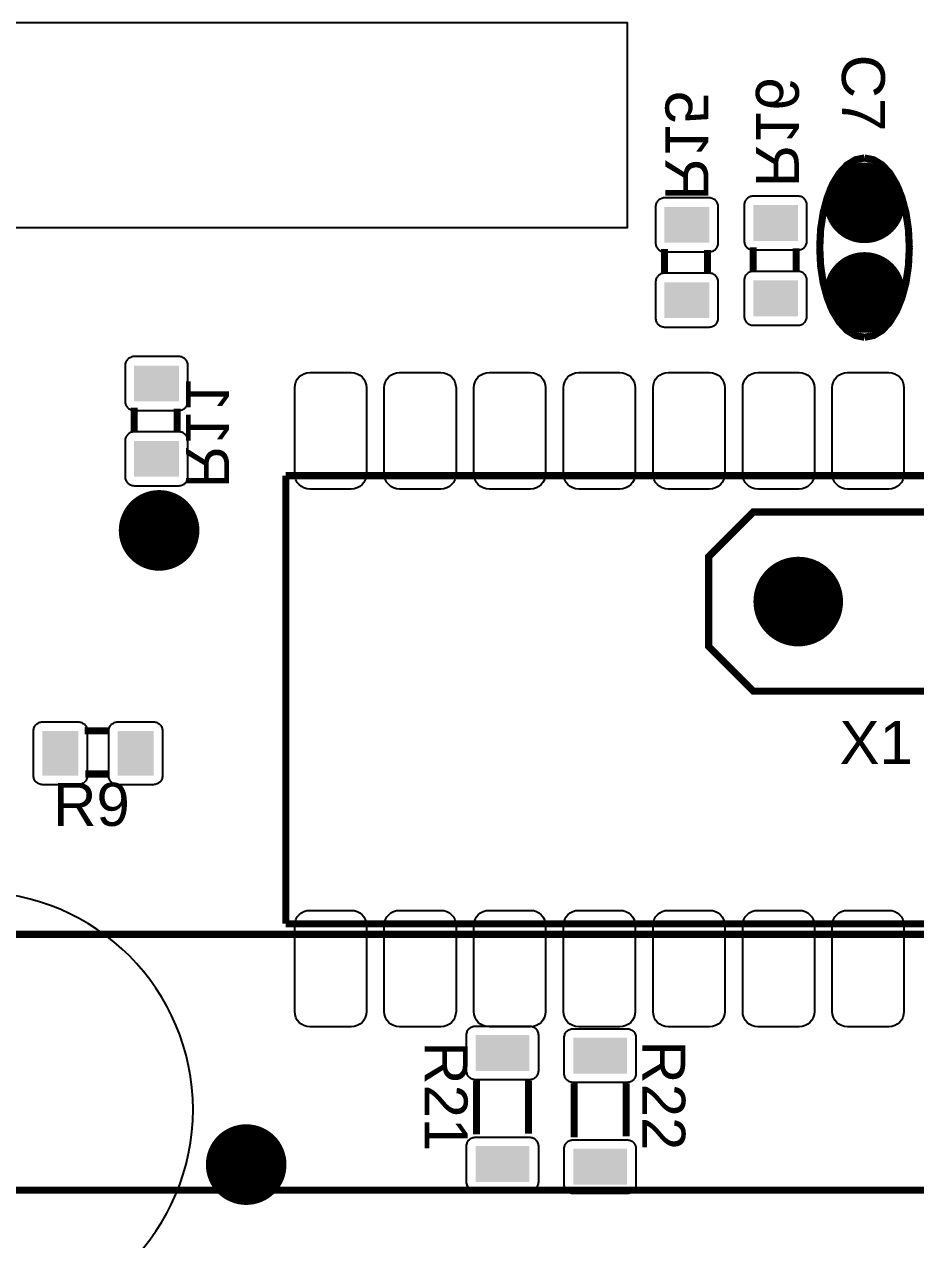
# Model space of a CAD drawing. Header units: inches. Extents: x 15 to 148, y 10 to 111.
# Drawn here: x 136.761 to 139, y 98.267 to 101.318 of the extents above; entities that cross this region are included whole.
import ezdxf

# ---------------------------------------------------------------- set-up
doc = ezdxf.new("R2010")
doc.units = ezdxf.units.IN
doc.header["$MEASUREMENT"] = 0
doc.layers.add('BLK_12AWG', color=7, linetype='Continuous')

# ---------------------------------------------------------------- blocks, each defined once
blk = doc.blocks.new('RPAD')
blk.add_trace([(-0.5, -0.5), (-0.5, 0.5), (0.5, -0.5), (0.5, 0.5)])
blk = doc.blocks.new('EPAD')
at = {"const_width": 0.5}
blk.add_lwpolyline([(-0.25, 0, 1), (0.25, 0, 1)], format="xyb", close=True, dxfattribs=at)
blk = doc.blocks.new('CIELEC-CFLH-V0016')
at = {"const_width": 0.008}
for points in [[(119.0134, 103.0872), (119.0134, 101.6305), (119.0141, 101.6225), (119.0164, 101.615), (119.0247, 101.6025), (119.0372, 101.5942), (119.0447, 101.5919), (119.0527, 101.5911), (121.7693, 101.5911)], [(119.0134, 103.0872), (119.0134, 101.6305), (119.0141, 101.6225), (119.0164, 101.615), (119.0247, 101.6025), (119.0372, 101.5942), (119.0447, 101.5919), (119.0527, 101.5911), (121.7693, 101.5911)], [(119.0134, 103.0872), (119.0134, 101.6305), (119.0141, 101.6225), (119.0164, 101.615), (119.0247, 101.6025), (119.0372, 101.5942), (119.0447, 101.5919), (119.0527, 101.5911), (121.7693, 101.5911)], [(120.4271, 102.4573), (120.4169, 102.4553), (120.4074, 102.4495), (120.3989, 102.4404), (120.3916, 102.4283), (120.3855, 102.4135), (120.3809, 102.3965), (120.3781, 102.3777), (120.3771, 102.3573)], [(120.4271, 102.4573), (120.4169, 102.4553), (120.4074, 102.4495), (120.3989, 102.4404), (120.3916, 102.4283), (120.3855, 102.4135), (120.3809, 102.3965), (120.3781, 102.3777), (120.3771, 102.3573)], [(120.4271, 102.4573), (120.4169, 102.4553), (120.4074, 102.4495), (120.3989, 102.4404), (120.3916, 102.4283), (120.3855, 102.4135), (120.3809, 102.3965), (120.3781, 102.3777), (120.3771, 102.3573)], [(120.4271, 102.4573), (120.4373, 102.4553), (120.4467, 102.4495), (120.4552, 102.4404), (120.4626, 102.4283), (120.4686, 102.4135), (120.4732, 102.3965), (120.4761, 102.3777), (120.4771, 102.3573)], [(120.4271, 102.4573), (120.4373, 102.4553), (120.4467, 102.4495), (120.4552, 102.4404), (120.4626, 102.4283), (120.4686, 102.4135), (120.4732, 102.3965), (120.4761, 102.3777), (120.4771, 102.3573)], [(120.4271, 102.4573), (120.4373, 102.4553), (120.4467, 102.4495), (120.4552, 102.4404), (120.4626, 102.4283), (120.4686, 102.4135), (120.4732, 102.3965), (120.4761, 102.3777), (120.4771, 102.3573)], [(120.4271, 102.2573), (120.4169, 102.2593), (120.4074, 102.265), (120.3989, 102.2742), (120.3916, 102.2863), (120.3855, 102.301), (120.3809, 102.318), (120.3781, 102.3369), (120.3771, 102.3573)], [(120.4271, 102.2573), (120.4169, 102.2593), (120.4074, 102.265), (120.3989, 102.2742), (120.3916, 102.2863), (120.3855, 102.301), (120.3809, 102.318), (120.3781, 102.3369), (120.3771, 102.3573)], [(120.4271, 102.2573), (120.4169, 102.2593), (120.4074, 102.265), (120.3989, 102.2742), (120.3916, 102.2863), (120.3855, 102.301), (120.3809, 102.318), (120.3781, 102.3369), (120.3771, 102.3573)], [(120.4271, 102.2573), (120.4373, 102.2593), (120.4467, 102.265), (120.4552, 102.2742), (120.4626, 102.2863), (120.4686, 102.301), (120.4732, 102.318), (120.4761, 102.3369), (120.4771, 102.3573)], [(120.4271, 102.2573), (120.4373, 102.2593), (120.4467, 102.265), (120.4552, 102.2742), (120.4626, 102.2863), (120.4686, 102.301), (120.4732, 102.318), (120.4761, 102.3369), (120.4771, 102.3573)], [(120.4271, 102.2573), (120.4373, 102.2593), (120.4467, 102.265), (120.4552, 102.2742), (120.4626, 102.2863), (120.4686, 102.301), (120.4732, 102.318), (120.4761, 102.3369), (120.4771, 102.3573)], [(120.5034, 102.3297), (120.5034, 102.3567)], [(120.5034, 102.3297), (120.5034, 102.3567)], [(120.5034, 102.3297), (120.5034, 102.3567)], [(120.5514, 102.3297), (120.5514, 102.3577)], [(120.5514, 102.3297), (120.5514, 102.3577)], [(120.5514, 102.3297), (120.5514, 102.3577)], [(120.6024, 102.3277), (120.6024, 102.3547)], [(120.6024, 102.3277), (120.6024, 102.3547)], [(120.6024, 102.3277), (120.6024, 102.3547)], [(120.6504, 102.3277), (120.6504, 102.3557)], [(120.6504, 102.3277), (120.6504, 102.3557)], [(120.6504, 102.3277), (120.6504, 102.3557)], [(121.1944, 102.1507), (121.1944, 102.1777)], [(121.1944, 102.1507), (121.1944, 102.1777)], [(121.1944, 102.1507), (121.1944, 102.1777)], [(121.2424, 102.1507), (121.2424, 102.1787)], [(121.2424, 102.1507), (121.2424, 102.1787)], [(121.2424, 102.1507), (121.2424, 102.1787)], [(119.0731, 102.1029), (121.0731, 102.1029)], [(119.0731, 102.1029), (121.0731, 102.1029)], [(119.0731, 102.1029), (121.0731, 102.1029)], [(121.0731, 101.6029), (121.0731, 102.1029)], [(121.0731, 101.6029), (121.0731, 102.1029)], [(121.0731, 101.6029), (121.0731, 102.1029)], [(120.5511, 102.0624), (120.2511, 102.0624), (120.2011, 102.0124), (120.2011, 101.9124), (120.2511, 101.8624), (120.5511, 101.8624), (120.6011, 101.9124), (120.6011, 102.0124), (120.5511, 102.0624)], [(120.5511, 102.0624), (120.2511, 102.0624), (120.2011, 102.0124), (120.2011, 101.9124), (120.2511, 101.8624), (120.5511, 101.8624), (120.6011, 101.9124), (120.6011, 102.0124), (120.5511, 102.0624)], [(120.5511, 102.0624), (120.2511, 102.0624), (120.2011, 102.0124), (120.2011, 101.9124), (120.2511, 101.8624), (120.5511, 101.8624), (120.6011, 101.9124), (120.6011, 102.0124), (120.5511, 102.0624)], [(121.2697, 101.8181), (121.2977, 101.8181)], [(121.2697, 101.8181), (121.2977, 101.8181)], [(121.2697, 101.8181), (121.2977, 101.8181)], [(121.2697, 101.7701), (121.2967, 101.7701)], [(121.2697, 101.7701), (121.2967, 101.7701)], [(121.2697, 101.7701), (121.2967, 101.7701)], [(119.0731, 101.6029), (121.0731, 101.6029)], [(119.0731, 101.6029), (121.0731, 101.6029)], [(119.0731, 101.6029), (121.0731, 101.6029)], [(120.6932, 101.3658), (120.6932, 101.4248)], [(120.6932, 101.3658), (120.6932, 101.4248)], [(120.6932, 101.3658), (120.6932, 101.4248)], [(120.7512, 101.3648), (120.7512, 101.4248)], [(120.7512, 101.3648), (120.7512, 101.4248)], [(120.7512, 101.3648), (120.7512, 101.4248)], [(120.8022, 101.3688), (120.8022, 101.4278)], [(120.8022, 101.3688), (120.8022, 101.4278)], [(120.8022, 101.3688), (120.8022, 101.4278)], [(120.8602, 101.3678), (120.8602, 101.4278)], [(120.8602, 101.3678), (120.8602, 101.4278)], [(120.8602, 101.3678), (120.8602, 101.4278)], [(118.6984, 101.3057), (122.1236, 101.3057)], [(118.6984, 101.3057), (122.1236, 101.3057)], [(118.6984, 101.3057), (122.1236, 101.3057)]]:
    blk.add_lwpolyline(points, dxfattribs=at)
blk.add_lwpolyline([(121.7511, 102.3796), (120.6918, 102.3796), (120.6918, 102.6083), (121.7511, 102.6083), (121.7511, 102.3796)])
for points in [[(120.4914, 102.3647), (120.4914, 102.4047), (120.4914, 102.4058), (120.4916, 102.4068), (120.4918, 102.4077), (120.4921, 102.4087), (120.4925, 102.4095), (120.493, 102.4104), (120.4936, 102.4111), (120.4942, 102.4118), (120.495, 102.4125), (120.4957, 102.413), (120.4965, 102.4135), (120.4974, 102.4139), (120.4983, 102.4143), (120.4993, 102.4145), (120.5003, 102.4147), (120.5014, 102.4147), (120.5514, 102.4147), (120.5524, 102.4147), (120.5534, 102.4145), (120.5544, 102.4143), (120.5553, 102.4139), (120.5562, 102.4135), (120.557, 102.413), (120.5578, 102.4125), (120.5585, 102.4118), (120.5591, 102.4111), (120.5597, 102.4104), (120.5602, 102.4095), (120.5606, 102.4087), (120.5609, 102.4077), (120.5612, 102.4068), (120.5613, 102.4058), (120.5614, 102.4047), (120.5614, 102.3647), (120.5613, 102.3637), (120.5612, 102.3627), (120.5609, 102.3617), (120.5606, 102.3608), (120.5602, 102.3599), (120.5597, 102.3591), (120.5591, 102.3583), (120.5585, 102.3576), (120.5578, 102.357), (120.557, 102.3564), (120.5562, 102.3559), (120.5553, 102.3555), (120.5544, 102.3552), (120.5534, 102.3549), (120.5524, 102.3548), (120.5514, 102.3547), (120.5014, 102.3547), (120.5003, 102.3548), (120.4993, 102.3549), (120.4983, 102.3552), (120.4974, 102.3555), (120.4965, 102.3559), (120.4957, 102.3564), (120.495, 102.357), (120.4942, 102.3576), (120.4936, 102.3583), (120.493, 102.3591), (120.4925, 102.3599), (120.4921, 102.3608), (120.4918, 102.3617), (120.4916, 102.3627), (120.4914, 102.3637), (120.4914, 102.3647)], [(120.5904, 102.3627), (120.5904, 102.4027), (120.5904, 102.4038), (120.5906, 102.4048), (120.5908, 102.4057), (120.5911, 102.4067), (120.5915, 102.4075), (120.592, 102.4084), (120.5926, 102.4091), (120.5932, 102.4098), (120.594, 102.4105), (120.5947, 102.411), (120.5955, 102.4115), (120.5964, 102.4119), (120.5973, 102.4123), (120.5983, 102.4125), (120.5993, 102.4127), (120.6004, 102.4127), (120.6504, 102.4127), (120.6514, 102.4127), (120.6524, 102.4125), (120.6534, 102.4123), (120.6543, 102.4119), (120.6552, 102.4115), (120.656, 102.411), (120.6568, 102.4105), (120.6575, 102.4098), (120.6581, 102.4091), (120.6587, 102.4084), (120.6592, 102.4075), (120.6596, 102.4067), (120.6599, 102.4057), (120.6602, 102.4048), (120.6603, 102.4038), (120.6604, 102.4027), (120.6604, 102.3627), (120.6603, 102.3617), (120.6602, 102.3607), (120.6599, 102.3597), (120.6596, 102.3588), (120.6592, 102.3579), (120.6587, 102.3571), (120.6581, 102.3563), (120.6575, 102.3556), (120.6568, 102.355), (120.656, 102.3544), (120.6552, 102.3539), (120.6543, 102.3535), (120.6534, 102.3532), (120.6524, 102.3529), (120.6514, 102.3528), (120.6504, 102.3527), (120.6004, 102.3527), (120.5993, 102.3528), (120.5983, 102.3529), (120.5973, 102.3532), (120.5964, 102.3535), (120.5955, 102.3539), (120.5947, 102.3544), (120.594, 102.355), (120.5932, 102.3556), (120.5926, 102.3563), (120.592, 102.3571), (120.5915, 102.3579), (120.5911, 102.3588), (120.5908, 102.3597), (120.5906, 102.3607), (120.5904, 102.3617), (120.5904, 102.3627)], [(120.4914, 102.2807), (120.4914, 102.3207), (120.4914, 102.3218), (120.4916, 102.3228), (120.4918, 102.3237), (120.4921, 102.3247), (120.4925, 102.3255), (120.493, 102.3264), (120.4936, 102.3271), (120.4942, 102.3278), (120.495, 102.3285), (120.4957, 102.329), (120.4965, 102.3295), (120.4974, 102.3299), (120.4983, 102.3303), (120.4993, 102.3305), (120.5003, 102.3307), (120.5014, 102.3307), (120.5514, 102.3307), (120.5524, 102.3307), (120.5534, 102.3305), (120.5544, 102.3303), (120.5553, 102.3299), (120.5562, 102.3295), (120.557, 102.329), (120.5578, 102.3285), (120.5585, 102.3278), (120.5591, 102.3271), (120.5597, 102.3264), (120.5602, 102.3255), (120.5606, 102.3247), (120.5609, 102.3237), (120.5612, 102.3228), (120.5613, 102.3218), (120.5614, 102.3207), (120.5614, 102.2807), (120.5613, 102.2797), (120.5612, 102.2787), (120.5609, 102.2777), (120.5606, 102.2768), (120.5602, 102.2759), (120.5597, 102.2751), (120.5591, 102.2743), (120.5585, 102.2736), (120.5578, 102.273), (120.557, 102.2724), (120.5562, 102.2719), (120.5553, 102.2715), (120.5544, 102.2712), (120.5534, 102.2709), (120.5524, 102.2708), (120.5514, 102.2707), (120.5014, 102.2707), (120.5003, 102.2708), (120.4993, 102.2709), (120.4983, 102.2712), (120.4974, 102.2715), (120.4965, 102.2719), (120.4957, 102.2724), (120.495, 102.273), (120.4942, 102.2736), (120.4936, 102.2743), (120.493, 102.2751), (120.4925, 102.2759), (120.4921, 102.2768), (120.4918, 102.2777), (120.4916, 102.2787), (120.4914, 102.2797), (120.4914, 102.2807)], [(120.5904, 102.2787), (120.5904, 102.3187), (120.5904, 102.3198), (120.5906, 102.3208), (120.5908, 102.3217), (120.5911, 102.3227), (120.5915, 102.3235), (120.592, 102.3244), (120.5926, 102.3251), (120.5932, 102.3258), (120.594, 102.3265), (120.5947, 102.327), (120.5955, 102.3275), (120.5964, 102.3279), (120.5973, 102.3283), (120.5983, 102.3285), (120.5993, 102.3287), (120.6004, 102.3287), (120.6504, 102.3287), (120.6514, 102.3287), (120.6524, 102.3285), (120.6534, 102.3283), (120.6543, 102.3279), (120.6552, 102.3275), (120.656, 102.327), (120.6568, 102.3265), (120.6575, 102.3258), (120.6581, 102.3251), (120.6587, 102.3244), (120.6592, 102.3235), (120.6596, 102.3227), (120.6599, 102.3217), (120.6602, 102.3208), (120.6603, 102.3198), (120.6604, 102.3187), (120.6604, 102.2787), (120.6603, 102.2777), (120.6602, 102.2767), (120.6599, 102.2757), (120.6596, 102.2748), (120.6592, 102.2739), (120.6587, 102.2731), (120.6581, 102.2723), (120.6575, 102.2716), (120.6568, 102.271), (120.656, 102.2704), (120.6552, 102.2699), (120.6543, 102.2695), (120.6534, 102.2692), (120.6524, 102.2689), (120.6514, 102.2688), (120.6504, 102.2687), (120.6004, 102.2687), (120.5993, 102.2688), (120.5983, 102.2689), (120.5973, 102.2692), (120.5964, 102.2695), (120.5955, 102.2699), (120.5947, 102.2704), (120.594, 102.271), (120.5932, 102.2716), (120.5926, 102.2723), (120.592, 102.2731), (120.5915, 102.2739), (120.5911, 102.2748), (120.5908, 102.2757), (120.5906, 102.2767), (120.5904, 102.2777), (120.5904, 102.2787)], [(121.1824, 102.1857), (121.1824, 102.2257), (121.1824, 102.2268), (121.1826, 102.2278), (121.1828, 102.2287), (121.1831, 102.2297), (121.1835, 102.2305), (121.184, 102.2314), (121.1846, 102.2321), (121.1852, 102.2328), (121.186, 102.2335), (121.1867, 102.234), (121.1875, 102.2345), (121.1884, 102.2349), (121.1893, 102.2353), (121.1903, 102.2355), (121.1913, 102.2357), (121.1924, 102.2357), (121.2424, 102.2357), (121.2434, 102.2357), (121.2444, 102.2355), (121.2454, 102.2353), (121.2463, 102.2349), (121.2472, 102.2345), (121.248, 102.234), (121.2488, 102.2335), (121.2495, 102.2328), (121.2501, 102.2321), (121.2507, 102.2314), (121.2512, 102.2305), (121.2516, 102.2297), (121.2519, 102.2287), (121.2522, 102.2278), (121.2523, 102.2268), (121.2524, 102.2257), (121.2524, 102.1857), (121.2523, 102.1847), (121.2522, 102.1837), (121.2519, 102.1827), (121.2516, 102.1818), (121.2512, 102.1809), (121.2507, 102.1801), (121.2501, 102.1793), (121.2495, 102.1786), (121.2488, 102.178), (121.248, 102.1774), (121.2472, 102.1769), (121.2463, 102.1765), (121.2454, 102.1762), (121.2444, 102.1759), (121.2434, 102.1758), (121.2424, 102.1757), (121.1924, 102.1757), (121.1913, 102.1758), (121.1903, 102.1759), (121.1893, 102.1762), (121.1884, 102.1765), (121.1875, 102.1769), (121.1867, 102.1774), (121.186, 102.178), (121.1852, 102.1786), (121.1846, 102.1793), (121.184, 102.1801), (121.1835, 102.1809), (121.1831, 102.1818), (121.1828, 102.1827), (121.1826, 102.1837), (121.1824, 102.1847), (121.1824, 102.1857)], [(120.4001, 102.0879), (120.4461, 102.0879), (120.4496, 102.0883), (120.4528, 102.0893), (120.4557, 102.0908), (120.4582, 102.0929), (120.4603, 102.0954), (120.4618, 102.0983), (120.4628, 102.1015), (120.4631, 102.1049), (120.4631, 102.2009), (120.4628, 102.2044), (120.4618, 102.2076), (120.4603, 102.2105), (120.4582, 102.213), (120.4557, 102.2151), (120.4528, 102.2166), (120.4496, 102.2176), (120.4461, 102.2179), (120.4001, 102.2179), (120.3967, 102.2176), (120.3934, 102.2166), (120.3905, 102.2151), (120.388, 102.213), (120.386, 102.2105), (120.3844, 102.2076), (120.3835, 102.2044), (120.3831, 102.2009), (120.3831, 102.1049), (120.3835, 102.1015), (120.3844, 102.0983), (120.386, 102.0954), (120.388, 102.0929), (120.3905, 102.0908), (120.3934, 102.0893), (120.3967, 102.0883), (120.4001, 102.0879)], [(120.5001, 102.0879), (120.5461, 102.0879), (120.5496, 102.0883), (120.5528, 102.0893), (120.5557, 102.0908), (120.5582, 102.0929), (120.5603, 102.0954), (120.5618, 102.0983), (120.5628, 102.1015), (120.5631, 102.1049), (120.5631, 102.2009), (120.5628, 102.2044), (120.5618, 102.2076), (120.5603, 102.2105), (120.5582, 102.213), (120.5557, 102.2151), (120.5528, 102.2166), (120.5496, 102.2176), (120.5461, 102.2179), (120.5001, 102.2179), (120.4967, 102.2176), (120.4934, 102.2166), (120.4905, 102.2151), (120.488, 102.213), (120.486, 102.2105), (120.4844, 102.2076), (120.4835, 102.2044), (120.4831, 102.2009), (120.4831, 102.1049), (120.4835, 102.1015), (120.4844, 102.0983), (120.486, 102.0954), (120.488, 102.0929), (120.4905, 102.0908), (120.4934, 102.0893), (120.4967, 102.0883), (120.5001, 102.0879)], [(120.6001, 102.0879), (120.6461, 102.0879), (120.6496, 102.0883), (120.6528, 102.0893), (120.6557, 102.0908), (120.6582, 102.0929), (120.6603, 102.0954), (120.6618, 102.0983), (120.6628, 102.1015), (120.6631, 102.1049), (120.6631, 102.2009), (120.6628, 102.2044), (120.6618, 102.2076), (120.6603, 102.2105), (120.6582, 102.213), (120.6557, 102.2151), (120.6528, 102.2166), (120.6496, 102.2176), (120.6461, 102.2179), (120.6001, 102.2179), (120.5967, 102.2176), (120.5934, 102.2166), (120.5905, 102.2151), (120.588, 102.213), (120.586, 102.2105), (120.5844, 102.2076), (120.5835, 102.2044), (120.5831, 102.2009), (120.5831, 102.1049), (120.5835, 102.1015), (120.5844, 102.0983), (120.586, 102.0954), (120.588, 102.0929), (120.5905, 102.0908), (120.5934, 102.0893), (120.5967, 102.0883), (120.6001, 102.0879)], [(120.7001, 102.0879), (120.7461, 102.0879), (120.7496, 102.0883), (120.7528, 102.0893), (120.7557, 102.0908), (120.7582, 102.0929), (120.7603, 102.0954), (120.7618, 102.0983), (120.7628, 102.1015), (120.7631, 102.1049), (120.7631, 102.2009), (120.7628, 102.2044), (120.7618, 102.2076), (120.7603, 102.2105), (120.7582, 102.213), (120.7557, 102.2151), (120.7528, 102.2166), (120.7496, 102.2176), (120.7461, 102.2179), (120.7001, 102.2179), (120.6967, 102.2176), (120.6934, 102.2166), (120.6905, 102.2151), (120.688, 102.213), (120.686, 102.2105), (120.6844, 102.2076), (120.6835, 102.2044), (120.6831, 102.2009), (120.6831, 102.1049), (120.6835, 102.1015), (120.6844, 102.0983), (120.686, 102.0954), (120.688, 102.0929), (120.6905, 102.0908), (120.6934, 102.0893), (120.6967, 102.0883), (120.7001, 102.0879)], [(120.8001, 102.0879), (120.8461, 102.0879), (120.8496, 102.0883), (120.8528, 102.0893), (120.8557, 102.0908), (120.8582, 102.0929), (120.8603, 102.0954), (120.8618, 102.0983), (120.8628, 102.1015), (120.8631, 102.1049), (120.8631, 102.2009), (120.8628, 102.2044), (120.8618, 102.2076), (120.8603, 102.2105), (120.8582, 102.213), (120.8557, 102.2151), (120.8528, 102.2166), (120.8496, 102.2176), (120.8461, 102.2179), (120.8001, 102.2179), (120.7967, 102.2176), (120.7934, 102.2166), (120.7905, 102.2151), (120.788, 102.213), (120.786, 102.2105), (120.7844, 102.2076), (120.7835, 102.2044), (120.7831, 102.2009), (120.7831, 102.1049), (120.7835, 102.1015), (120.7844, 102.0983), (120.786, 102.0954), (120.788, 102.0929), (120.7905, 102.0908), (120.7934, 102.0893), (120.7967, 102.0883), (120.8001, 102.0879)], [(120.9001, 102.0879), (120.9461, 102.0879), (120.9496, 102.0883), (120.9528, 102.0893), (120.9557, 102.0908), (120.9582, 102.0929), (120.9603, 102.0954), (120.9618, 102.0983), (120.9628, 102.1015), (120.9631, 102.1049), (120.9631, 102.2009), (120.9628, 102.2044), (120.9618, 102.2076), (120.9603, 102.2105), (120.9582, 102.213), (120.9557, 102.2151), (120.9528, 102.2166), (120.9496, 102.2176), (120.9461, 102.2179), (120.9001, 102.2179), (120.8967, 102.2176), (120.8934, 102.2166), (120.8905, 102.2151), (120.888, 102.213), (120.886, 102.2105), (120.8844, 102.2076), (120.8835, 102.2044), (120.8831, 102.2009), (120.8831, 102.1049), (120.8835, 102.1015), (120.8844, 102.0983), (120.886, 102.0954), (120.888, 102.0929), (120.8905, 102.0908), (120.8934, 102.0893), (120.8967, 102.0883), (120.9001, 102.0879)], [(121.0001, 102.0879), (121.0461, 102.0879), (121.0496, 102.0883), (121.0528, 102.0893), (121.0557, 102.0908), (121.0582, 102.0929), (121.0603, 102.0954), (121.0618, 102.0983), (121.0628, 102.1015), (121.0631, 102.1049), (121.0631, 102.2009), (121.0628, 102.2044), (121.0618, 102.2076), (121.0603, 102.2105), (121.0582, 102.213), (121.0557, 102.2151), (121.0528, 102.2166), (121.0496, 102.2176), (121.0461, 102.2179), (121.0001, 102.2179), (120.9967, 102.2176), (120.9934, 102.2166), (120.9905, 102.2151), (120.988, 102.213), (120.986, 102.2105), (120.9844, 102.2076), (120.9835, 102.2044), (120.9831, 102.2009), (120.9831, 102.1049), (120.9835, 102.1015), (120.9844, 102.0983), (120.986, 102.0954), (120.988, 102.0929), (120.9905, 102.0908), (120.9934, 102.0893), (120.9967, 102.0883), (121.0001, 102.0879)], [(121.1824, 102.1017), (121.1824, 102.1417), (121.1824, 102.1428), (121.1826, 102.1438), (121.1828, 102.1447), (121.1831, 102.1457), (121.1835, 102.1465), (121.184, 102.1474), (121.1846, 102.1481), (121.1852, 102.1488), (121.186, 102.1495), (121.1867, 102.15), (121.1875, 102.1505), (121.1884, 102.1509), (121.1893, 102.1513), (121.1903, 102.1515), (121.1913, 102.1517), (121.1924, 102.1517), (121.2424, 102.1517), (121.2434, 102.1517), (121.2444, 102.1515), (121.2454, 102.1513), (121.2463, 102.1509), (121.2472, 102.1505), (121.248, 102.15), (121.2488, 102.1495), (121.2495, 102.1488), (121.2501, 102.1481), (121.2507, 102.1474), (121.2512, 102.1465), (121.2516, 102.1457), (121.2519, 102.1447), (121.2522, 102.1438), (121.2523, 102.1428), (121.2524, 102.1417), (121.2524, 102.1017), (121.2523, 102.1007), (121.2522, 102.0997), (121.2519, 102.0987), (121.2516, 102.0978), (121.2512, 102.0969), (121.2507, 102.0961), (121.2501, 102.0953), (121.2495, 102.0946), (121.2488, 102.094), (121.248, 102.0934), (121.2472, 102.0929), (121.2463, 102.0925), (121.2454, 102.0922), (121.2444, 102.0919), (121.2434, 102.0918), (121.2424, 102.0917), (121.1924, 102.0917), (121.1913, 102.0918), (121.1903, 102.0919), (121.1893, 102.0922), (121.1884, 102.0925), (121.1875, 102.0929), (121.1867, 102.0934), (121.186, 102.094), (121.1852, 102.0946), (121.1846, 102.0953), (121.184, 102.0961), (121.1835, 102.0969), (121.1831, 102.0978), (121.1828, 102.0987), (121.1826, 102.0997), (121.1824, 102.1007), (121.1824, 102.1017)], [(121.2207, 101.7581), (121.2607, 101.7581), (121.2617, 101.7582), (121.2627, 101.7583), (121.2637, 101.7585), (121.2646, 101.7589), (121.2655, 101.7593), (121.2663, 101.7598), (121.2671, 101.7604), (121.2678, 101.761), (121.2685, 101.7617), (121.269, 101.7625), (121.2695, 101.7633), (121.2699, 101.7642), (121.2703, 101.7651), (121.2705, 101.7661), (121.2707, 101.7671), (121.2707, 101.7681), (121.2707, 101.8181), (121.2707, 101.8191), (121.2705, 101.8202), (121.2703, 101.8211), (121.2699, 101.822), (121.2695, 101.8229), (121.269, 101.8237), (121.2685, 101.8245), (121.2678, 101.8252), (121.2671, 101.8259), (121.2663, 101.8264), (121.2655, 101.8269), (121.2646, 101.8273), (121.2637, 101.8277), (121.2627, 101.8279), (121.2617, 101.8281), (121.2607, 101.8281), (121.2207, 101.8281), (121.2197, 101.8281), (121.2187, 101.8279), (121.2177, 101.8277), (121.2168, 101.8273), (121.2159, 101.8269), (121.2151, 101.8264), (121.2143, 101.8259), (121.2136, 101.8252), (121.213, 101.8245), (121.2124, 101.8237), (121.2119, 101.8229), (121.2115, 101.822), (121.2111, 101.8211), (121.2109, 101.8202), (121.2108, 101.8191), (121.2107, 101.8181), (121.2107, 101.7681), (121.2108, 101.7671), (121.2109, 101.7661), (121.2111, 101.7651), (121.2115, 101.7642), (121.2119, 101.7633), (121.2124, 101.7625), (121.213, 101.7617), (121.2136, 101.761), (121.2143, 101.7604), (121.2151, 101.7598), (121.2159, 101.7593), (121.2168, 101.7589), (121.2177, 101.7585), (121.2187, 101.7583), (121.2197, 101.7582), (121.2207, 101.7581)], [(121.3047, 101.7581), (121.3447, 101.7581), (121.3457, 101.7582), (121.3467, 101.7583), (121.3477, 101.7585), (121.3486, 101.7589), (121.3495, 101.7593), (121.3503, 101.7598), (121.3511, 101.7604), (121.3518, 101.761), (121.3525, 101.7617), (121.353, 101.7625), (121.3535, 101.7633), (121.3539, 101.7642), (121.3543, 101.7651), (121.3545, 101.7661), (121.3547, 101.7671), (121.3547, 101.7681), (121.3547, 101.8181), (121.3547, 101.8191), (121.3545, 101.8202), (121.3543, 101.8211), (121.3539, 101.822), (121.3535, 101.8229), (121.353, 101.8237), (121.3525, 101.8245), (121.3518, 101.8252), (121.3511, 101.8259), (121.3503, 101.8264), (121.3495, 101.8269), (121.3486, 101.8273), (121.3477, 101.8277), (121.3467, 101.8279), (121.3457, 101.8281), (121.3447, 101.8281), (121.3047, 101.8281), (121.3037, 101.8281), (121.3027, 101.8279), (121.3017, 101.8277), (121.3008, 101.8273), (121.2999, 101.8269), (121.2991, 101.8264), (121.2983, 101.8259), (121.2976, 101.8252), (121.297, 101.8245), (121.2964, 101.8237), (121.2959, 101.8229), (121.2955, 101.822), (121.2951, 101.8211), (121.2949, 101.8202), (121.2948, 101.8191), (121.2947, 101.8181), (121.2947, 101.7681), (121.2948, 101.7671), (121.2949, 101.7661), (121.2951, 101.7651), (121.2955, 101.7642), (121.2959, 101.7633), (121.2964, 101.7625), (121.297, 101.7617), (121.2976, 101.761), (121.2983, 101.7604), (121.2991, 101.7598), (121.2999, 101.7593), (121.3008, 101.7589), (121.3017, 101.7585), (121.3027, 101.7583), (121.3037, 101.7582), (121.3047, 101.7581)], [(120.4461, 101.6179), (120.4001, 101.6179), (120.3967, 101.6176), (120.3934, 101.6166), (120.3905, 101.6151), (120.388, 101.613), (120.386, 101.6105), (120.3844, 101.6076), (120.3835, 101.6044), (120.3831, 101.6009), (120.3831, 101.5049), (120.3835, 101.5015), (120.3844, 101.4983), (120.386, 101.4954), (120.388, 101.4929), (120.3905, 101.4908), (120.3934, 101.4893), (120.3967, 101.4883), (120.4001, 101.4879), (120.4461, 101.4879), (120.4496, 101.4883), (120.4528, 101.4893), (120.4557, 101.4908), (120.4582, 101.4929), (120.4603, 101.4954), (120.4618, 101.4983), (120.4628, 101.5015), (120.4631, 101.5049), (120.4631, 101.6009), (120.4628, 101.6044), (120.4618, 101.6076), (120.4603, 101.6105), (120.4582, 101.613), (120.4557, 101.6151), (120.4528, 101.6166), (120.4496, 101.6176), (120.4461, 101.6179)], [(120.5461, 101.6179), (120.5001, 101.6179), (120.4967, 101.6176), (120.4934, 101.6166), (120.4905, 101.6151), (120.488, 101.613), (120.486, 101.6105), (120.4844, 101.6076), (120.4835, 101.6044), (120.4831, 101.6009), (120.4831, 101.5049), (120.4835, 101.5015), (120.4844, 101.4983), (120.486, 101.4954), (120.488, 101.4929), (120.4905, 101.4908), (120.4934, 101.4893), (120.4967, 101.4883), (120.5001, 101.4879), (120.5461, 101.4879), (120.5496, 101.4883), (120.5528, 101.4893), (120.5557, 101.4908), (120.5582, 101.4929), (120.5603, 101.4954), (120.5618, 101.4983), (120.5628, 101.5015), (120.5631, 101.5049), (120.5631, 101.6009), (120.5628, 101.6044), (120.5618, 101.6076), (120.5603, 101.6105), (120.5582, 101.613), (120.5557, 101.6151), (120.5528, 101.6166), (120.5496, 101.6176), (120.5461, 101.6179)], [(120.6461, 101.6179), (120.6001, 101.6179), (120.5967, 101.6176), (120.5934, 101.6166), (120.5905, 101.6151), (120.588, 101.613), (120.586, 101.6105), (120.5844, 101.6076), (120.5835, 101.6044), (120.5831, 101.6009), (120.5831, 101.5049), (120.5835, 101.5015), (120.5844, 101.4983), (120.586, 101.4954), (120.588, 101.4929), (120.5905, 101.4908), (120.5934, 101.4893), (120.5967, 101.4883), (120.6001, 101.4879), (120.6461, 101.4879), (120.6496, 101.4883), (120.6528, 101.4893), (120.6557, 101.4908), (120.6582, 101.4929), (120.6603, 101.4954), (120.6618, 101.4983), (120.6628, 101.5015), (120.6631, 101.5049), (120.6631, 101.6009), (120.6628, 101.6044), (120.6618, 101.6076), (120.6603, 101.6105), (120.6582, 101.613), (120.6557, 101.6151), (120.6528, 101.6166), (120.6496, 101.6176), (120.6461, 101.6179)], [(120.7461, 101.6179), (120.7001, 101.6179), (120.6967, 101.6176), (120.6934, 101.6166), (120.6905, 101.6151), (120.688, 101.613), (120.686, 101.6105), (120.6844, 101.6076), (120.6835, 101.6044), (120.6831, 101.6009), (120.6831, 101.5049), (120.6835, 101.5015), (120.6844, 101.4983), (120.686, 101.4954), (120.688, 101.4929), (120.6905, 101.4908), (120.6934, 101.4893), (120.6967, 101.4883), (120.7001, 101.4879), (120.7461, 101.4879), (120.7496, 101.4883), (120.7528, 101.4893), (120.7557, 101.4908), (120.7582, 101.4929), (120.7603, 101.4954), (120.7618, 101.4983), (120.7628, 101.5015), (120.7631, 101.5049), (120.7631, 101.6009), (120.7628, 101.6044), (120.7618, 101.6076), (120.7603, 101.6105), (120.7582, 101.613), (120.7557, 101.6151), (120.7528, 101.6166), (120.7496, 101.6176), (120.7461, 101.6179)], [(120.8461, 101.6179), (120.8001, 101.6179), (120.7967, 101.6176), (120.7934, 101.6166), (120.7905, 101.6151), (120.788, 101.613), (120.786, 101.6105), (120.7844, 101.6076), (120.7835, 101.6044), (120.7831, 101.6009), (120.7831, 101.5049), (120.7835, 101.5015), (120.7844, 101.4983), (120.786, 101.4954), (120.788, 101.4929), (120.7905, 101.4908), (120.7934, 101.4893), (120.7967, 101.4883), (120.8001, 101.4879), (120.8461, 101.4879), (120.8496, 101.4883), (120.8528, 101.4893), (120.8557, 101.4908), (120.8582, 101.4929), (120.8603, 101.4954), (120.8618, 101.4983), (120.8628, 101.5015), (120.8631, 101.5049), (120.8631, 101.6009), (120.8628, 101.6044), (120.8618, 101.6076), (120.8603, 101.6105), (120.8582, 101.613), (120.8557, 101.6151), (120.8528, 101.6166), (120.8496, 101.6176), (120.8461, 101.6179)], [(120.9461, 101.6179), (120.9001, 101.6179), (120.8967, 101.6176), (120.8934, 101.6166), (120.8905, 101.6151), (120.888, 101.613), (120.886, 101.6105), (120.8844, 101.6076), (120.8835, 101.6044), (120.8831, 101.6009), (120.8831, 101.5049), (120.8835, 101.5015), (120.8844, 101.4983), (120.886, 101.4954), (120.888, 101.4929), (120.8905, 101.4908), (120.8934, 101.4893), (120.8967, 101.4883), (120.9001, 101.4879), (120.9461, 101.4879), (120.9496, 101.4883), (120.9528, 101.4893), (120.9557, 101.4908), (120.9582, 101.4929), (120.9603, 101.4954), (120.9618, 101.4983), (120.9628, 101.5015), (120.9631, 101.5049), (120.9631, 101.6009), (120.9628, 101.6044), (120.9618, 101.6076), (120.9603, 101.6105), (120.9582, 101.613), (120.9557, 101.6151), (120.9528, 101.6166), (120.9496, 101.6176), (120.9461, 101.6179)], [(121.0461, 101.6179), (121.0001, 101.6179), (120.9967, 101.6176), (120.9934, 101.6166), (120.9905, 101.6151), (120.988, 101.613), (120.986, 101.6105), (120.9844, 101.6076), (120.9835, 101.6044), (120.9831, 101.6009), (120.9831, 101.5049), (120.9835, 101.5015), (120.9844, 101.4983), (120.986, 101.4954), (120.988, 101.4929), (120.9905, 101.4908), (120.9934, 101.4893), (120.9967, 101.4883), (121.0001, 101.4879), (121.0461, 101.4879), (121.0496, 101.4883), (121.0528, 101.4893), (121.0557, 101.4908), (121.0582, 101.4929), (121.0603, 101.4954), (121.0618, 101.4983), (121.0628, 101.5015), (121.0631, 101.5049), (121.0631, 101.6009), (121.0628, 101.6044), (121.0618, 101.6076), (121.0603, 101.6105), (121.0582, 101.613), (121.0557, 101.6151), (121.0528, 101.6166), (121.0496, 101.6176), (121.0461, 101.6179)], [(120.8712, 101.4388), (120.8712, 101.4788), (120.8712, 101.4799), (120.871, 101.4809), (120.8708, 101.4819), (120.8705, 101.4828), (120.8701, 101.4837), (120.8696, 101.4845), (120.869, 101.4853), (120.8683, 101.486), (120.8676, 101.4866), (120.8669, 101.4872), (120.8661, 101.4877), (120.8652, 101.4881), (120.8643, 101.4884), (120.8633, 101.4886), (120.8623, 101.4888), (120.8612, 101.4888), (120.8012, 101.4888), (120.8002, 101.4888), (120.7992, 101.4886), (120.7982, 101.4884), (120.7973, 101.4881), (120.7964, 101.4877), (120.7956, 101.4872), (120.7948, 101.4866), (120.7941, 101.486), (120.7935, 101.4853), (120.7929, 101.4845), (120.7924, 101.4837), (120.792, 101.4828), (120.7917, 101.4819), (120.7914, 101.4809), (120.7913, 101.4799), (120.7912, 101.4788), (120.7912, 101.4388), (120.7913, 101.4378), (120.7914, 101.4368), (120.7917, 101.4358), (120.792, 101.4349), (120.7924, 101.434), (120.7929, 101.4332), (120.7935, 101.4324), (120.7941, 101.4317), (120.7948, 101.4311), (120.7956, 101.4305), (120.7964, 101.43), (120.7973, 101.4296), (120.7982, 101.4293), (120.7992, 101.429), (120.8002, 101.4289), (120.8012, 101.4288), (120.8612, 101.4288), (120.8623, 101.4289), (120.8633, 101.429), (120.8643, 101.4293), (120.8652, 101.4296), (120.8661, 101.43), (120.8669, 101.4305), (120.8676, 101.4311), (120.8683, 101.4317), (120.869, 101.4324), (120.8696, 101.4332), (120.8701, 101.434), (120.8705, 101.4349), (120.8708, 101.4358), (120.871, 101.4368), (120.8712, 101.4378), (120.8712, 101.4388)], [(120.7622, 101.4358), (120.7622, 101.4758), (120.7622, 101.4769), (120.762, 101.4779), (120.7618, 101.4789), (120.7615, 101.4798), (120.7611, 101.4807), (120.7606, 101.4815), (120.76, 101.4823), (120.7593, 101.483), (120.7586, 101.4836), (120.7579, 101.4842), (120.7571, 101.4847), (120.7562, 101.4851), (120.7553, 101.4854), (120.7543, 101.4856), (120.7533, 101.4858), (120.7522, 101.4858), (120.6922, 101.4858), (120.6912, 101.4858), (120.6902, 101.4856), (120.6892, 101.4854), (120.6883, 101.4851), (120.6874, 101.4847), (120.6866, 101.4842), (120.6858, 101.4836), (120.6851, 101.483), (120.6845, 101.4823), (120.6839, 101.4815), (120.6834, 101.4807), (120.683, 101.4798), (120.6827, 101.4789), (120.6824, 101.4779), (120.6823, 101.4769), (120.6822, 101.4758), (120.6822, 101.4358), (120.6823, 101.4348), (120.6824, 101.4338), (120.6827, 101.4328), (120.683, 101.4319), (120.6834, 101.431), (120.6839, 101.4302), (120.6845, 101.4294), (120.6851, 101.4287), (120.6858, 101.4281), (120.6866, 101.4275), (120.6874, 101.427), (120.6883, 101.4266), (120.6892, 101.4263), (120.6902, 101.426), (120.6912, 101.4259), (120.6922, 101.4258), (120.7522, 101.4258), (120.7533, 101.4259), (120.7543, 101.426), (120.7553, 101.4263), (120.7562, 101.4266), (120.7571, 101.427), (120.7579, 101.4275), (120.7586, 101.4281), (120.7593, 101.4287), (120.76, 101.4294), (120.7606, 101.4302), (120.7611, 101.431), (120.7615, 101.4319), (120.7618, 101.4328), (120.762, 101.4338), (120.7622, 101.4348), (120.7622, 101.4358)], [(120.8712, 101.3148), (120.8712, 101.3548), (120.8712, 101.3559), (120.871, 101.3569), (120.8708, 101.3579), (120.8705, 101.3588), (120.8701, 101.3597), (120.8696, 101.3605), (120.869, 101.3613), (120.8683, 101.362), (120.8676, 101.3626), (120.8669, 101.3632), (120.8661, 101.3637), (120.8652, 101.3641), (120.8643, 101.3644), (120.8633, 101.3646), (120.8623, 101.3648), (120.8612, 101.3648), (120.8012, 101.3648), (120.8002, 101.3648), (120.7992, 101.3646), (120.7982, 101.3644), (120.7973, 101.3641), (120.7964, 101.3637), (120.7956, 101.3632), (120.7948, 101.3626), (120.7941, 101.362), (120.7935, 101.3613), (120.7929, 101.3605), (120.7924, 101.3597), (120.792, 101.3588), (120.7917, 101.3579), (120.7914, 101.3569), (120.7913, 101.3559), (120.7912, 101.3548), (120.7912, 101.3148), (120.7913, 101.3138), (120.7914, 101.3128), (120.7917, 101.3118), (120.792, 101.3109), (120.7924, 101.31), (120.7929, 101.3092), (120.7935, 101.3084), (120.7941, 101.3077), (120.7948, 101.3071), (120.7956, 101.3065), (120.7964, 101.306), (120.7973, 101.3056), (120.7982, 101.3053), (120.7992, 101.305), (120.8002, 101.3049), (120.8012, 101.3048), (120.8612, 101.3048), (120.8623, 101.3049), (120.8633, 101.305), (120.8643, 101.3053), (120.8652, 101.3056), (120.8661, 101.306), (120.8669, 101.3065), (120.8676, 101.3071), (120.8683, 101.3077), (120.869, 101.3084), (120.8696, 101.3092), (120.8701, 101.31), (120.8705, 101.3109), (120.8708, 101.3118), (120.871, 101.3128), (120.8712, 101.3138), (120.8712, 101.3148)], [(120.7622, 101.3118), (120.7622, 101.3518), (120.7622, 101.3529), (120.762, 101.3539), (120.7618, 101.3549), (120.7615, 101.3558), (120.7611, 101.3567), (120.7606, 101.3575), (120.76, 101.3583), (120.7593, 101.359), (120.7586, 101.3596), (120.7579, 101.3602), (120.7571, 101.3607), (120.7562, 101.3611), (120.7553, 101.3614), (120.7543, 101.3616), (120.7533, 101.3618), (120.7522, 101.3618), (120.6922, 101.3618), (120.6912, 101.3618), (120.6902, 101.3616), (120.6892, 101.3614), (120.6883, 101.3611), (120.6874, 101.3607), (120.6866, 101.3602), (120.6858, 101.3596), (120.6851, 101.359), (120.6845, 101.3583), (120.6839, 101.3575), (120.6834, 101.3567), (120.683, 101.3558), (120.6827, 101.3549), (120.6824, 101.3539), (120.6823, 101.3529), (120.6822, 101.3518), (120.6822, 101.3118), (120.6823, 101.3108), (120.6824, 101.3098), (120.6827, 101.3088), (120.683, 101.3079), (120.6834, 101.307), (120.6839, 101.3062), (120.6845, 101.3054), (120.6851, 101.3047), (120.6858, 101.3041), (120.6866, 101.3035), (120.6874, 101.303), (120.6883, 101.3026), (120.6892, 101.3023), (120.6902, 101.302), (120.6912, 101.3019), (120.6922, 101.3018), (120.7522, 101.3018), (120.7533, 101.3019), (120.7543, 101.302), (120.7553, 101.3023), (120.7562, 101.3026), (120.7571, 101.303), (120.7579, 101.3035), (120.7586, 101.3041), (120.7593, 101.3047), (120.76, 101.3054), (120.7606, 101.3062), (120.7611, 101.307), (120.7615, 101.3079), (120.7618, 101.3088), (120.762, 101.3098), (120.7622, 101.3108), (120.7622, 101.3118)]]:
    blk.add_lwpolyline(points, close=True)
blk.add_circle((121.4192, 101.3955), 0.2426)
blk.add_circle((121.4192, 101.3955), 0.2426)
blk.add_circle((121.4192, 101.3955), 0.2426)
for p, xscale, yscale in [((120.4271, 102.4073), 0.09, 0.09), ((120.4271, 102.3073), 0.09, 0.09), ((121.2145, 102.0418), 0.09, 0.09), ((120.5011, 101.9624), 0.1, 0.1), ((121.1173, 101.3342), 0.09, 0.09)]:
    blk.add_blockref('EPAD', p, dxfattribs=dict(xscale=xscale, yscale=yscale))
at = {"xscale": 0.04}
for p, yscale, rotation in [((120.5264, 102.3847), 0.05, 90), ((120.6254, 102.3827), 0.05, 90), ((120.5264, 102.3007), 0.05, 90), ((120.6254, 102.2987), 0.05, 90), ((121.2174, 102.2057), 0.05, 90), ((121.2174, 102.1217), 0.05, 90), ((121.2407, 101.7931), 0.05, 180), ((121.3247, 101.7931), 0.05, 180), ((120.7222, 101.4558), 0.06, 270), ((120.8312, 101.4588), 0.06, 270), ((120.7222, 101.3318), 0.06, 270), ((120.8312, 101.3348), 0.06, 270)]:
    blk.add_blockref('RPAD', p, dxfattribs=dict(at, yscale=yscale, rotation=rotation))
at = {"text_generation_flag": 2, "width": 1.041667}
for s, p in [('C7', (120.4524, 102.5726)), ('C7', (120.4524, 102.5726)), ('C7', (120.4524, 102.5726)), ('R22', (120.6752, 101.4728)), ('R22', (120.6752, 101.4728)), ('R22', (120.6752, 101.4728)), ('R21', (120.9182, 101.4718)), ('R21', (120.9182, 101.4718)), ('R21', (120.9182, 101.4718))]:
    blk.add_text(s, height=0.048, rotation=90, dxfattribs=at).set_placement(p)
at = {"width": 1.041667}
for s, p in [('R16', (120.5484, 102.4247)), ('R16', (120.5484, 102.4247)), ('R16', (120.5484, 102.4247)), ('R15', (120.6494, 102.4097)), ('R15', (120.6494, 102.4097)), ('R15', (120.6494, 102.4097)), ('R11', (121.1844, 102.0887)), ('R11', (121.1844, 102.0887)), ('R11', (121.1844, 102.0887))]:
    blk.add_text(s, height=0.048, rotation=90, dxfattribs=at).set_placement(p)
at = {"text_generation_flag": 2, "width": 1.041667}
for s, p in [('X1', (120.455, 101.7811)), ('X1', (120.455, 101.7811)), ('X1', (120.455, 101.7811)), ('R9', (121.3327, 101.7121)), ('R9', (121.3327, 101.7121)), ('R9', (121.3327, 101.7121))]:
    blk.add_text(s, height=0.048, dxfattribs=at).set_placement(p)

msp = doc.modelspace()

# ---------------------------------------------------------------- block references
at = {"layer": 'BLK_12AWG', "xscale": -2.25, "yscale": 2.25, "zscale": 2.25}
msp.add_blockref('CIELEC-CFLH-V0016', (409.832, -129.5468), dxfattribs=at)

doc.saveas('drawing.dxf')
